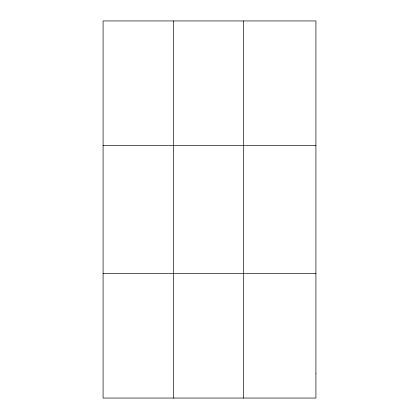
<?xml version="1.0" encoding="UTF-8"?>
<svg xmlns="http://www.w3.org/2000/svg" width="419" height="419" viewBox="0 0 419 419"><rect width="100%" height="100%" fill="white"/><g stroke="black" fill="none" stroke-linecap="round" stroke-linejoin="round"><path stroke-width="0.63" d="M173.319 398.05L173.319 20.95M243.554 398.05L243.554 20.95M103.084 145.393L315.916 145.393M103.084 273.607L315.916 273.607M315.916 373.161L315.916 398.05L103.084 398.05L103.084 20.95L315.916 20.95L315.916 373.161"/></g></svg>
